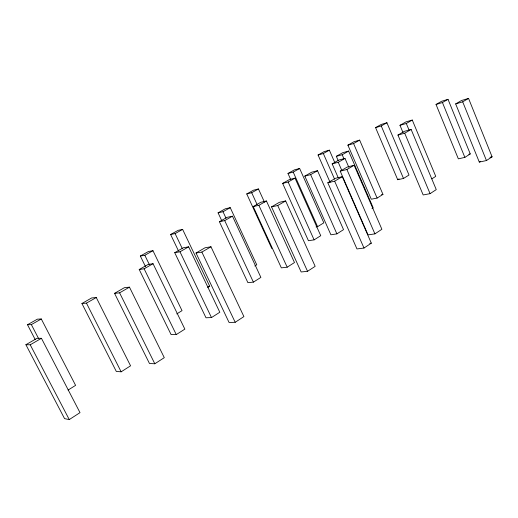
<?xml version="1.0" encoding="UTF-8"?>
<svg xmlns="http://www.w3.org/2000/svg" width="518" height="518" viewBox="0 0 518 518"><rect width="100%" height="100%" fill="white"/><g stroke="black" fill="none" stroke-linecap="round" stroke-linejoin="round"><path stroke-width="0.78" d="M363.992 248.038L371.328 243.162L342.294 176.677L335.424 178.309L327.816 182.77L356.954 248.938L363.992 248.038L334.654 181.177L327.816 182.77M374.909 233.871L381.889 229.28L354.163 165.268L347.448 166.951L340.222 171.16L368.045 234.874L374.909 233.871L346.911 169.509L340.222 171.16M486.454 160.548L492.1 156.831L468.55 98.414L461.506 100.511L455.665 103.917L479.299 162.089L486.454 160.548L462.697 101.832L468.55 98.414M479.299 162.089L480.555 161.273M235.185 322.3L243.907 316.589L210.968 246.775L205.063 247.759L196.024 253.011L229.066 322.468L235.185 322.3L201.871 252.078L196.024 253.011M430.076 193.661L436.26 189.614L411.124 129.455L404.344 131.345L397.947 135.062L423.174 194.956L430.076 193.661L404.707 133.191L411.124 129.455M307.543 271.309L315.171 266.336L285.658 200.932L279.435 202.298L271.542 206.87L301.146 271.969L307.543 271.309L277.732 205.536L271.542 206.87M154.817 363.778L164.284 357.66L129.461 287.147L124.346 287.704L114.556 293.343L149.469 363.494L154.817 363.778L119.6 292.845L114.556 293.343M69.263 419.586L80.005 412.639L41.44 338.312L37.024 338.299L25.9 344.71L64.562 418.628L69.263 419.586L30.219 344.794L25.9 344.71M464.866 157.381L470.26 153.924L448.012 99.333L441.601 101.288L436.033 104.468L458.352 158.851L464.866 157.381L442.437 102.532L448.012 99.333M431.895 178.833L435.748 176.366L412.276 120.053L405.937 121.905L399.974 125.317L403.069 132.692M211.486 317.573L219.813 312.25L188.636 246.84L183.333 247.759L174.728 252.674L205.989 317.774L211.486 317.573L179.979 251.8L174.728 252.674M336.888 233.871L343.544 229.636L317.528 170.707L311.668 172.209L304.804 176.114L330.898 234.79L336.888 233.871L310.638 174.644L304.804 176.114M121.147 371.814L130.562 365.818L96.27 297.526L91.66 297.954L81.928 303.503L116.304 371.445L121.147 371.814L86.461 303.127L81.928 303.503M287.179 267.204L294.483 262.555L266.446 200.984L260.768 202.273L253.231 206.572L281.345 267.864L287.179 267.204L258.87 205.316L253.231 206.572M371.963 208.637L373.206 207.854L348.62 151.075L342.735 152.68L336.324 156.319L338.248 160.729M176.262 334.583L184.855 329.124L153.05 263.707L148.09 264.458L139.219 269.502L171.102 334.609L176.262 334.583L144.121 268.797L139.219 269.502M253.393 282.135L260.878 277.402L232.472 216.187L227.124 217.327L219.399 221.71L247.889 282.653L253.393 282.135L224.702 220.597L219.399 221.71M314.109 239.866L320.746 235.696L295.02 178.134L289.484 179.532L282.647 183.398L308.443 240.721L314.109 239.866L288.15 182.025L282.647 183.398M377.098 198.077L382.97 194.399L359.647 140.125L353.943 141.744L347.895 145.157L371.283 199.216L377.098 198.077L353.58 143.551L347.895 145.157M68.072 390.067L75.596 385.366L41.298 318.978L37.367 319.172L27.493 324.734L35.256 339.646M397.714 179.714L403.503 178.464L409.006 175.032L386.92 122.747L381.235 124.443L375.569 127.622L397.714 179.714L399.087 178.859M254.83 265.987L256.74 264.802L230.245 207.66L225.285 208.799L218.078 212.833L221.827 220.856M316.064 226.942L317.599 226.677L323.834 222.818L299.644 168.479L294.399 169.878L287.982 173.465L290.604 179.319M176.787 313.895L182.025 310.651L152.965 250.706L148.433 251.515L140.339 256.041L145.603 266.828M207.718 287.464L209.699 286.247L182.627 229.403L178.088 230.348L170.616 234.499L178.619 251.191M334.654 181.177L342.294 176.677M201.871 252.078L210.968 246.775M346.911 169.509L354.163 165.268M277.732 205.536L285.658 200.932M119.6 292.845L129.461 287.147M30.219 344.794L41.44 338.312M399.974 125.317L406.3 123.485L412.276 120.053M258.87 205.316L266.446 200.984M338.286 177.875L332.161 163.876L338.876 160.03L344.994 158.417L348.854 167.295M179.979 251.8L188.636 246.84M332.161 163.876L338.254 162.289L344.994 158.417M144.121 268.797L153.05 263.707M310.638 174.644L317.528 170.707M86.461 303.127L96.27 297.526M224.702 220.597L232.472 216.187M336.324 156.319L342.191 154.74L348.62 151.075M288.15 182.025L295.02 178.134M375.569 127.622L381.242 125.945L386.92 122.747M27.493 324.734L31.345 324.598L41.298 318.978M353.58 143.551L359.647 140.125M330.05 182.232L318.071 155.005L323.336 153.529L329.364 150.155L334.855 162.717M140.339 256.041L144.82 255.27L152.965 250.706M287.982 173.465L293.207 172.086L299.644 168.479M218.078 212.833L223.005 211.72L230.245 207.66M170.616 234.499L175.116 233.586L182.627 229.403M271.801 248.543L246.749 193.946L253.477 190.197L258.45 188.953L264.445 202.111M318.071 155.005L324.08 151.651L329.364 150.155M246.749 193.946L251.696 192.722L258.45 188.953M436.033 104.468L442.437 102.532M455.665 103.917L462.697 101.832M397.947 135.062L404.707 133.191M468.809 154.254L470.26 153.924M489.95 157.304L492.1 156.831M381.513 194.69L382.97 194.399M369.761 243.376L371.328 243.162M208.126 286.396L209.699 286.247M31.345 324.598L38.429 338.235M144.82 255.27L149.417 264.704M175.116 233.586L182.375 248.769M223.005 211.72L226.049 218.259M251.696 192.722L257.07 204.474M293.207 172.086L317.599 226.677M323.336 153.529L334.57 179.144M338.254 162.289L341.776 170.37M342.191 154.74L343.797 158.443M381.242 125.945L403.503 178.464M406.3 123.485L409.103 130.186"/></g></svg>
